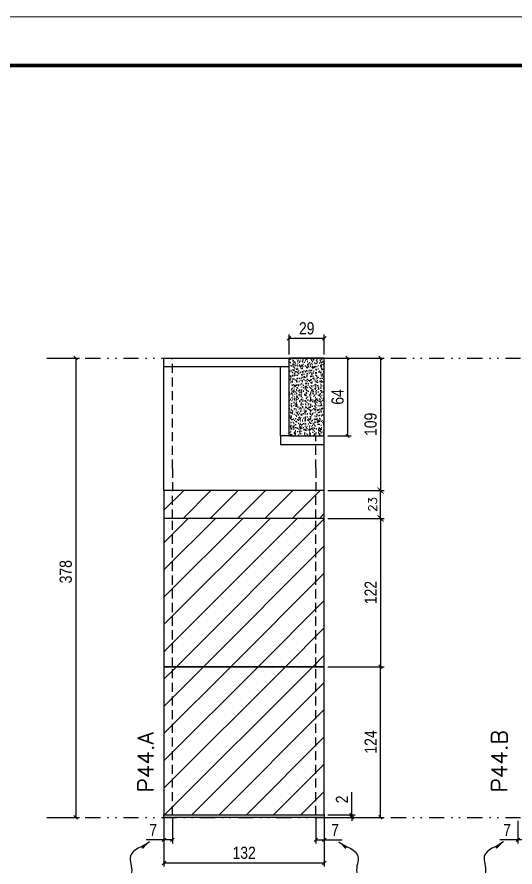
# Model space of a CAD drawing. Extents: x 2949 to 9203, y -16089 to 12527.
# Drawn here: x 8127 to 8537, y 8381 to 9081 of the extents above; entities that cross this region are included whole.
import ezdxf

# ---------------------------------------------------------------- set-up
doc = ezdxf.new("R2010")
doc.units = 0
for name, pattern in [('DASHED', [0.75, 0.5, -0.25]), ('DIVIDE2', [0.625, 0.25, -0.125, 0, -0.125, 0, -0.125]), ('HIDDEN', [0.375, 0.25, -0.125])]:
    doc.linetypes.add(name, pattern=pattern)
for name, color, linetype in [('COTA', 241, 'Continuous'), ('cotas', 4, 'Continuous'), ('Nível', 160, 'Continuous'), ('Painéis', 200, 'Continuous'), ('SARR_2.2x7', 40, 'Continuous'), ('Sarrafo de Pressão', 42, 'HIDDEN')]:
    doc.layers.add(name, color=color, linetype=linetype)
for name, color, linetype, lineweight in [('Folhas', 255, 'Continuous', 9), ('Hachura', 251, 'Continuous', 9), ('SARRAFO DE PRESSAO', 251, 'DASHED', 9), ('Texto Seção', 7, 'Continuous', 15)]:
    doc.layers.add(name, color=color, linetype=linetype, lineweight=lineweight)
doc.styles.add('COTA TECNICA', font='techl___.ttf', dxfattribs={"height": 10})
doc.styles.add('COTA TECNICA-50', font='techl___.ttf', dxfattribs={"height": 10})
doc.styles.add('REGUA-120', font='ROMANS.shx', dxfattribs={"height": 15})
doc.styles.add('ROMANS', font='romans.shx')
doc.styles.get("Standard").update_dxf_attribs({"font": 'arial.ttf'})
doc.dimstyles.new('COTA PAINEL-50', dxfattribs={"dimtxt": 10, "dimasz": 3, "dimexe": 3, "dimexo": 3, "dimgap": 3, "dimtad": 1, "dimdec": 1, "dimzin": 12, "dimdsep": 46, "dimtxsty": 'COTA TECNICA-50', "dimblk1": 'OBLIQUE', "dimblk2": 'OBLIQUE', "dimsah": 1, "dimcen": 0.9, "dimclrd": 4, "dimclre": 4, "dimclrt": 240, "dimadec": 1, "dimazin": 3, "dimtfac": 1, "dimtdec": 1, "dimtmove": 0, "dimatfit": 3, "dimfxl": 1, "dimtolj": 1, "dimtzin": 12, "dimarcsym": 0})
doc.dimstyles.new('Cota Paínel', dxfattribs={"dimtxt": 7, "dimasz": 5, "dimexe": 3, "dimexo": 3, "dimgap": 3, "dimtad": 1, "dimdec": 1, "dimzin": 12, "dimdsep": 46, "dimtxsty": 'ROMANS', "dimblk": 'ARCHTICK', "dimcen": 0, "dimclrd": 4, "dimclre": 4, "dimclrt": 1, "dimadec": 1, "dimazin": 3, "dimtfac": 1, "dimtdec": 1, "dimtmove": 0, "dimatfit": 3, "dimldrblk": 'OBLIQUE', "dimfxl": 1, "dimtolj": 1, "dimtzin": 12, "dimarcsym": 0})
doc.dimstyles.new('PAINEL', dxfattribs={"dimtxt": 10, "dimasz": 3, "dimexe": 3, "dimexo": 3, "dimgap": 3, "dimtad": 1, "dimdec": 1, "dimzin": 12, "dimdsep": 46, "dimtxsty": 'COTA TECNICA', "dimblk1": 'OBLIQUE', "dimblk2": 'OBLIQUE', "dimsah": 1, "dimcen": 0.9, "dimclrd": 4, "dimclre": 4, "dimclrt": 240, "dimadec": 1, "dimazin": 3, "dimtfac": 1, "dimtdec": 1, "dimtmove": 0, "dimatfit": 3, "dimfxl": 1, "dimtolj": 1, "dimtzin": 12, "dimarcsym": 0})
doc.dimstyles.get("Standard").update_dxf_attribs({"dimtxt": 0.18, "dimasz": 0.18, "dimexe": 0.18, "dimexo": 0.0625, "dimgap": 0.09, "dimtad": 0, "dimtih": 1, "dimtoh": 1, "dimdec": 4, "dimzin": 0, "dimdsep": 46, "dimtxsty": 'Standard', "dimcen": 0.09, "dimadec": 0, "dimazin": 0, "dimtfac": 1, "dimtdec": 4, "dimtofl": 0, "dimtmove": 0, "dimatfit": 3, "dimfxl": 1, "dimtolj": 1, "dimtzin": 0, "dimarcsym": 0})
pattern_1 = [(45, (-126071.967, -22713.47), (-11.2253202, 11.2253202), [])]

# ---------------------------------------------------------------- blocks, each defined once
blk = doc.blocks.new('9999999999')
at = {"layer": 'Folhas'}
blk.add_lwpolyline([(98138.98, 34190.21), (99623.98, 34190.21), (99623.98, 35240.21), (98138.98, 35240.21)], close=True, dxfattribs=at)
at = {"layer": 'Folhas', "color": 30, "const_width": 3}
blk.add_lwpolyline([(98213.98, 34230.21), (99583.98, 34230.21), (99583.98, 35200.21), (98213.98, 35200.21)], close=True, dxfattribs=at)
blk = doc.blocks.new('_Oblique')
at = {"color": 0, "linetype": 'ByBlock', "lineweight": -2}
blk.add_line((-0.5, -0.5), (0.5, 0.5), dxfattribs=at)
blk = doc.blocks.new('*D452')
at = {"layer": 'COTA', "color": 4, "lineweight": -2, "transparency": 16777216}
for p, q in [((8539.81, 8419.29), (8539.81, 8400.78)), ((8546.81, 8421.29), (8546.81, 8400.78)), ((8539.81, 8403.78), (8525.08, 8403.78)), ((8546.81, 8403.78), (8539.81, 8403.78))]:
    blk.add_line(p, q, dxfattribs=at)
at = {"layer": 'Defpoints', "color": 0, "transparency": 16777216}
for p in [(8546.81, 8424.29), (8539.81, 8422.29), (8539.81, 8403.78)]:
    blk.add_point(p, dxfattribs=at)
at = {"layer": 'COTA', "color": 4, "lineweight": -2, "transparency": 16777216, "xscale": 3, "yscale": 3, "zscale": 3, "rotation": 180}
blk.add_blockref('_Oblique', (8539.81, 8403.78), dxfattribs=at)
at = {"layer": 'COTA', "color": 4, "lineweight": -2, "transparency": 16777216, "xscale": 3, "yscale": 3, "zscale": 3}
blk.add_blockref('_Oblique', (8546.81, 8403.78), dxfattribs=at)
at = {"layer": 'COTA', "color": 240, "transparency": 16777216, "insert": (8530.95, 8411.86), "char_height": 10, "attachment_point": 5, "style": 'COTA TECNICA-50'}
blk.add_mtext('\\A1;7', dxfattribs=at)
blk = doc.blocks.new('*D478')
at = {"layer": 'cotas', "color": 4, "linetype": 'ByBlock', "lineweight": -2, "transparency": 16777216}
for p, q in [((8155.19, 8800.29), (8178.91, 8800.29)), ((8175.91, 8800.29), (8175.91, 8422.29)), ((8155.19, 8422.29), (8178.91, 8422.29))]:
    blk.add_line(p, q, dxfattribs=at)
at = {"layer": 'Defpoints', "color": 0, "linetype": 'ByBlock', "transparency": 16777216}
for p in [(8152.19, 8800.29), (8152.19, 8422.29), (8175.91, 8422.29)]:
    blk.add_point(p, dxfattribs=at)
at = {"layer": 'cotas', "color": 4, "linetype": 'ByBlock', "lineweight": -2, "transparency": 16777216, "xscale": 3, "yscale": 3, "zscale": 3}
for p, rotation in [((8175.91, 8800.29), 90), ((8175.91, 8422.29), 270)]:
    blk.add_blockref('_Oblique', p, dxfattribs=dict(at, rotation=rotation))
at = {"layer": 'cotas', "color": 240, "linetype": 'ByBlock', "transparency": 16777216, "insert": (8167.67, 8624.45), "char_height": 10, "attachment_point": 5, "rotation": 90, "style": 'COTA TECNICA'}
blk.add_mtext('\\A1;378', dxfattribs=at)
blk = doc.blocks.new('*D459')
at = {"layer": 'COTA', "color": 4, "lineweight": -2, "transparency": 16777216}
for p, q in [((8248.49, 8421.29), (8248.49, 8381.84)), ((8380.49, 8421.29), (8380.49, 8381.84)), ((8248.49, 8384.84), (8380.49, 8384.84))]:
    blk.add_line(p, q, dxfattribs=at)
at = {"layer": 'Defpoints', "color": 0, "transparency": 16777216}
for p in [(8248.49, 8424.29), (8380.49, 8424.29), (8380.49, 8384.84)]:
    blk.add_point(p, dxfattribs=at)
at = {"layer": 'COTA', "color": 4, "lineweight": -2, "transparency": 16777216, "xscale": 3, "yscale": 3, "zscale": 3, "rotation": 180}
blk.add_blockref('_Oblique', (8248.49, 8384.84), dxfattribs=at)
at = {"layer": 'COTA', "color": 4, "lineweight": -2, "transparency": 16777216, "xscale": 3, "yscale": 3, "zscale": 3}
blk.add_blockref('_Oblique', (8380.49, 8384.84), dxfattribs=at)
at = {"layer": 'COTA', "color": 240, "transparency": 16777216, "insert": (8314.49, 8393.06), "char_height": 10, "attachment_point": 5, "style": 'COTA TECNICA'}
blk.add_mtext('\\A1;132', dxfattribs=at)
blk = doc.blocks.new('*D460')
at = {"layer": 'COTA', "color": 4, "lineweight": -2, "transparency": 16777216}
for p, q in [((8248.49, 8419.29), (8248.49, 8400.78)), ((8255.49, 8421.29), (8255.49, 8400.78)), ((8248.49, 8403.78), (8233.75, 8403.78)), ((8255.49, 8403.78), (8248.49, 8403.78))]:
    blk.add_line(p, q, dxfattribs=at)
at = {"layer": 'Defpoints', "color": 0, "transparency": 16777216}
for p in [(8255.49, 8424.29), (8248.49, 8422.29), (8248.49, 8403.78)]:
    blk.add_point(p, dxfattribs=at)
at = {"layer": 'COTA', "color": 4, "lineweight": -2, "transparency": 16777216, "xscale": 3, "yscale": 3, "zscale": 3, "rotation": 180}
blk.add_blockref('_Oblique', (8248.49, 8403.78), dxfattribs=at)
at = {"layer": 'COTA', "color": 4, "lineweight": -2, "transparency": 16777216, "xscale": 3, "yscale": 3, "zscale": 3}
blk.add_blockref('_Oblique', (8255.49, 8403.78), dxfattribs=at)
at = {"layer": 'COTA', "color": 240, "transparency": 16777216, "insert": (8239.62, 8411.86), "char_height": 10, "attachment_point": 5, "style": 'COTA TECNICA-50'}
blk.add_mtext('\\A1;7', dxfattribs=at)
blk = doc.blocks.new('*D461')
at = {"layer": 'COTA', "color": 4, "lineweight": -2, "transparency": 16777216}
for p, q in [((8373.49, 8421.29), (8373.49, 8400.78)), ((8380.49, 8419.29), (8380.49, 8400.78)), ((8373.49, 8403.78), (8380.49, 8403.78)), ((8380.49, 8403.78), (8395.22, 8403.78))]:
    blk.add_line(p, q, dxfattribs=at)
at = {"layer": 'Defpoints', "color": 0, "transparency": 16777216}
for p in [(8373.49, 8424.29), (8380.49, 8422.29), (8380.49, 8403.78)]:
    blk.add_point(p, dxfattribs=at)
at = {"layer": 'COTA', "color": 4, "lineweight": -2, "transparency": 16777216, "xscale": 3, "yscale": 3, "zscale": 3, "rotation": 180}
blk.add_blockref('_Oblique', (8373.49, 8403.78), dxfattribs=at)
at = {"layer": 'COTA', "color": 4, "lineweight": -2, "transparency": 16777216, "xscale": 3, "yscale": 3, "zscale": 3}
blk.add_blockref('_Oblique', (8380.49, 8403.78), dxfattribs=at)
at = {"layer": 'COTA', "color": 240, "transparency": 16777216, "insert": (8389.35, 8411.86), "char_height": 10, "attachment_point": 5, "style": 'COTA TECNICA-50'}
blk.add_mtext('\\A1;7', dxfattribs=at)
blk = doc.blocks.new('*D462')
at = {"layer": 'COTA', "color": 4, "lineweight": -2, "transparency": 16777216}
for p, q in [((8383.49, 8546.29), (8429.72, 8546.29)), ((8426.72, 8422.29), (8426.72, 8546.29)), ((8383.49, 8422.29), (8429.72, 8422.29))]:
    blk.add_line(p, q, dxfattribs=at)
at = {"layer": 'Defpoints', "color": 0, "transparency": 16777216}
for p in [(8380.49, 8546.29), (8426.72, 8546.29), (8380.49, 8422.29)]:
    blk.add_point(p, dxfattribs=at)
at = {"layer": 'COTA', "color": 4, "lineweight": -2, "transparency": 16777216, "xscale": 3, "yscale": 3, "zscale": 3}
for p, rotation in [((8426.72, 8546.29), 90), ((8426.72, 8422.29), 270)]:
    blk.add_blockref('_Oblique', p, dxfattribs=dict(at, rotation=rotation))
at = {"layer": 'COTA', "color": 240, "transparency": 16777216, "insert": (8418.65, 8484.29), "char_height": 10, "attachment_point": 5, "rotation": 90, "style": 'COTA TECNICA-50'}
blk.add_mtext('\\A1;124', dxfattribs=at)
blk = doc.blocks.new('*D463')
at = {"layer": 'COTA', "color": 4, "lineweight": -2, "transparency": 16777216}
for p, q in [((8403.01, 8424.29), (8403.01, 8443.09)), ((8383.49, 8424.29), (8406.01, 8424.29)), ((8403.01, 8422.29), (8403.01, 8424.29)), ((8383.49, 8422.29), (8406.01, 8422.29)), ((8403.01, 8422.29), (8403.01, 8419.29))]:
    blk.add_line(p, q, dxfattribs=at)
at = {"layer": 'Defpoints', "color": 0, "transparency": 16777216}
for p in [(8380.49, 8424.29), (8380.49, 8422.29), (8403.01, 8422.29)]:
    blk.add_point(p, dxfattribs=at)
at = {"layer": 'COTA', "color": 4, "lineweight": -2, "transparency": 16777216, "xscale": 3, "yscale": 3, "zscale": 3}
for p, rotation in [((8403.01, 8424.29), 270), ((8403.01, 8422.29), 90)]:
    blk.add_blockref('_Oblique', p, dxfattribs=dict(at, rotation=rotation))
at = {"layer": 'COTA', "color": 240, "transparency": 16777216, "insert": (8395.01, 8437.04), "char_height": 10, "attachment_point": 5, "rotation": 90, "style": 'COTA TECNICA-50'}
blk.add_mtext('\\A1;2', dxfattribs=at)
blk = doc.blocks.new('*D481')
at = {"layer": 'COTA', "color": 4, "linetype": 'ByBlock', "lineweight": -2, "transparency": 16777216}
for p, q in [((8383.49, 8668.29), (8429.72, 8668.29)), ((8426.72, 8668.29), (8426.72, 8546.29)), ((8383.49, 8546.29), (8429.72, 8546.29))]:
    blk.add_line(p, q, dxfattribs=at)
at = {"layer": 'Defpoints', "color": 0, "linetype": 'ByBlock', "transparency": 16777216}
for p in [(8380.49, 8668.29), (8380.49, 8546.29), (8426.72, 8546.29)]:
    blk.add_point(p, dxfattribs=at)
at = {"layer": 'COTA', "color": 4, "linetype": 'ByBlock', "lineweight": -2, "transparency": 16777216, "xscale": 3, "yscale": 3, "zscale": 3}
for p, rotation in [((8426.72, 8668.29), 90), ((8426.72, 8546.29), 270)]:
    blk.add_blockref('_Oblique', p, dxfattribs=dict(at, rotation=rotation))
at = {"layer": 'COTA', "color": 240, "linetype": 'ByBlock', "transparency": 16777216, "insert": (8418.67, 8607.29), "char_height": 10, "attachment_point": 5, "rotation": 90, "style": 'COTA TECNICA'}
blk.add_mtext('\\A1;122', dxfattribs=at)
blk = doc.blocks.new('_ArchTick')
at = {"color": 0, "linetype": 'ByBlock', "const_width": 0.15}
blk.add_lwpolyline([(-0.5, -0.5), (0.5, 0.5)], dxfattribs=at)
blk = doc.blocks.new('*D467')
at = {"layer": 'COTA', "color": 4, "lineweight": -2, "transparency": 16777216}
for p, q in [((8383.49, 8691.29), (8429.72, 8691.29)), ((8426.72, 8668.29), (8426.72, 8691.29)), ((8383.49, 8668.29), (8429.72, 8668.29))]:
    blk.add_line(p, q, dxfattribs=at)
at = {"layer": 'Defpoints', "color": 0, "transparency": 16777216}
for p in [(8380.49, 8691.29), (8426.72, 8691.29), (8380.49, 8668.29)]:
    blk.add_point(p, dxfattribs=at)
at = {"layer": 'COTA', "color": 4, "lineweight": -2, "transparency": 16777216, "xscale": 5, "yscale": 5, "zscale": 5}
for p, rotation in [((8426.72, 8691.29), 90), ((8426.72, 8668.29), 270)]:
    blk.add_blockref('_ArchTick', p, dxfattribs=dict(at, rotation=rotation))
at = {"layer": 'COTA', "color": 1, "transparency": 16777216, "insert": (8420.22, 8679.79), "char_height": 7, "attachment_point": 5, "rotation": 90, "style": 'ROMANS'}
blk.add_mtext('\\A1;23', dxfattribs=at)
blk = doc.blocks.new('*D2339')
at = {"layer": 'COTA', "color": 4, "lineweight": -2, "transparency": 16777216}
for p, q in [((8354.49, 8800.29), (8429.72, 8800.29)), ((8426.72, 8800.29), (8426.72, 8691.29)), ((8383.49, 8691.29), (8429.72, 8691.29))]:
    blk.add_line(p, q, dxfattribs=at)
at = {"layer": 'Defpoints', "color": 0, "transparency": 16777216}
for p in [(8351.49, 8800.29), (8380.49, 8691.29), (8426.72, 8691.29)]:
    blk.add_point(p, dxfattribs=at)
at = {"layer": 'COTA', "color": 4, "lineweight": -2, "transparency": 16777216, "xscale": 3, "yscale": 3, "zscale": 3}
for p, rotation in [((8426.72, 8800.29), 90), ((8426.72, 8691.29), 270)]:
    blk.add_blockref('_Oblique', p, dxfattribs=dict(at, rotation=rotation))
at = {"layer": 'COTA', "color": 240, "transparency": 16777216, "insert": (8418.59, 8745.79), "char_height": 10, "attachment_point": 5, "rotation": 90, "style": 'COTA TECNICA-50'}
blk.add_mtext('\\A1;109', dxfattribs=at)
blk = doc.blocks.new('*D2340')
at = {"layer": 'COTA', "color": 4, "lineweight": -2, "transparency": 16777216}
for p, q in [((8383.49, 8800.29), (8402.57, 8800.29)), ((8399.57, 8800.29), (8399.57, 8736.29)), ((8383.49, 8736.29), (8402.57, 8736.29))]:
    blk.add_line(p, q, dxfattribs=at)
at = {"layer": 'Defpoints', "color": 0, "transparency": 16777216}
for p in [(8380.49, 8800.29), (8380.49, 8736.29), (8399.57, 8736.29)]:
    blk.add_point(p, dxfattribs=at)
at = {"layer": 'COTA', "color": 4, "lineweight": -2, "transparency": 16777216, "xscale": 3, "yscale": 3, "zscale": 3}
for p, rotation in [((8399.57, 8800.29), 90), ((8399.57, 8736.29), 270)]:
    blk.add_blockref('_Oblique', p, dxfattribs=dict(at, rotation=rotation))
at = {"layer": 'COTA', "color": 240, "transparency": 16777216, "insert": (8391.46, 8768.29), "char_height": 10, "attachment_point": 5, "rotation": 90, "style": 'COTA TECNICA-50'}
blk.add_mtext('\\A1;64', dxfattribs=at)
blk = doc.blocks.new('*D2341')
at = {"layer": 'COTA', "color": 4, "lineweight": -2, "transparency": 16777216}
for p, q in [((8351.49, 8803.29), (8351.49, 8819.6)), ((8351.49, 8816.6), (8380.49, 8816.6)), ((8380.49, 8803.29), (8380.49, 8819.6))]:
    blk.add_line(p, q, dxfattribs=at)
at = {"layer": 'Defpoints', "color": 0, "transparency": 16777216}
for p in [(8380.49, 8816.6), (8351.49, 8800.29), (8380.49, 8800.29)]:
    blk.add_point(p, dxfattribs=at)
at = {"layer": 'COTA', "color": 4, "lineweight": -2, "transparency": 16777216, "xscale": 3, "yscale": 3, "zscale": 3, "rotation": 180}
blk.add_blockref('_Oblique', (8351.49, 8816.6), dxfattribs=at)
at = {"layer": 'COTA', "color": 4, "lineweight": -2, "transparency": 16777216, "xscale": 3, "yscale": 3, "zscale": 3}
blk.add_blockref('_Oblique', (8380.49, 8816.6), dxfattribs=at)
at = {"layer": 'COTA', "color": 240, "transparency": 16777216, "insert": (8365.99, 8824.69), "char_height": 10, "attachment_point": 5, "style": 'COTA TECNICA-50'}
blk.add_mtext('\\A1;29', dxfattribs=at)

msp = doc.modelspace()

# ---------------------------------------------------------------- hatches: boundary and pattern name
at = {"layer": 'COTA', "linetype": 'ByBlock'}
h = msp.add_hatch(dxfattribs=at)
h.set_pattern_fill('AR-CONC', color=256, scale=0.03)
h.set_pattern_definition([(50, (0, 18), (5.46554, -0.4781726), [0.5715, -6.2865]), (355, (0, 18), (-1.0573026, 5.7317054), [0.4572, -5.0292175]), (100.451445, (0.4555, 17.96), (4.4082374, 5.2535326), [0.4857003, -5.3427073]), (46.1842, (0, 19.524), (8.1323712, -1.26127), [0.85725, -9.42975]), (96.63556, (0.678, 19.419), (7.122124, 7.4227837), [0.7285507, -8.014068]), (351.18415, (0, 19.524), (7.122124, 7.422784), [0.685799, -7.543792]), (21, (0.762, 19.143), (4.5484317, -3.067956), [0.5715, -6.2865]), (326, (0.762, 19.143), (1.8540609, 5.525639), [0.4572, -5.0292]), (71.451445, (1.141, 18.8873), (6.4024926, 2.457683), [0.4857003, -5.3426981]), (37.5, (0, 18), (0.0926581, 2.53665117), [0, -4.96824, 0, -5.1054, 0, -5.04825]), (7.5, (0, 18), (2.0045899, 3.00541724), [0, -2.91084, 0, -4.85394, 0, -1.92405]), (327.5, (-1.6993, 18), (4.06771786, -0.17186232), [0, -1.905, 0, -5.9436, 0, -7.8867]), (317.5, (-2.4613, 18), (4.4438754, 0.7627947), [0, -2.4765, 0, -3.94716, 0, -5.6007])])
h.paths.add_polyline_path([(8351.49, 8800.29), (8351.49, 8736.29), (8380.49, 8736.29), (8380.49, 8800.29)])
at = {"layer": 'Hachura', "linetype": 'ByBlock'}
h = msp.add_hatch(dxfattribs=at)
h.set_pattern_fill('ANSI31', color=256, scale=5)
h.paths.add_polyline_path([(8248.49, 8691.29), (8248.49, 8668.29), (8380.49, 8668.29), (8380.49, 8691.29)])
h = msp.add_hatch(dxfattribs=at)
h.set_pattern_fill('ANSI31', color=256, scale=5)
h.set_pattern_definition(pattern_1)
h.paths.add_polyline_path([(8380.49, 8668.29), (8248.49, 8668.29), (8248.49, 8546.29), (8380.49, 8546.29)])
h = msp.add_hatch(dxfattribs=at)
h.set_pattern_fill('ANSI31', color=256, scale=5)
h.set_pattern_definition(pattern_1)
h.paths.add_polyline_path([(8380.49, 8546.29), (8248.49, 8546.29), (8248.49, 8424.29), (8380.49, 8424.29)])

# ---------------------------------------------------------------- linework, layer by layer
at = {"layer": 'COTA', "linetype": 'ByBlock'}
for p, q in [((8380.49, 8800.29), (8351.49, 8800.29)), ((8380.49, 8736.29), (8380.49, 8800.29))]:
    msp.add_line(p, q, dxfattribs=at)
at = {"layer": 'Nível', "color": 4, "linetype": 'DIVIDE2', "ltscale": 50}
for p, q in [((8152.19, 8800.29), (9162.53, 8800.29)), ((8152.19, 8422.29), (9162.53, 8422.29))]:
    msp.add_line(p, q, dxfattribs=at)
at = {"layer": 'Painéis'}
for p, q in [((8248.49, 8691.29), (8248.49, 8800.29)), ((8248.49, 8800.29), (8351.49, 8800.29)), ((8351.49, 8736.29), (8351.49, 8800.29)), ((8351.49, 8736.29), (8380.49, 8736.29)), ((8380.49, 8691.29), (8380.49, 8736.29)), ((8380.49, 8691.29), (8248.49, 8691.29)), ((8248.49, 8691.29), (8248.49, 8546.29)), ((8380.49, 8546.29), (8380.49, 8691.29)), ((8380.49, 8668.29), (8248.49, 8668.29)), ((8248.49, 8546.29), (8380.49, 8546.29))]:
    msp.add_line(p, q, dxfattribs=at)
for points in [[(8248.49, 8424.29), (8380.49, 8424.29), (8380.49, 8546.29), (8248.49, 8546.29)], [(8248.49, 8424.29), (8380.49, 8424.29), (8380.49, 8422.29), (8248.49, 8422.29)]]:
    msp.add_lwpolyline(points, close=True, dxfattribs=at)
at = {"layer": 'SARR_2.2x7'}
for p, q in [((8248.49, 8793.29), (8351.49, 8793.29)), ((8344.49, 8736.29), (8344.49, 8793.29)), ((8351.49, 8736.29), (8344.49, 8736.29)), ((8344.49, 8736.29), (8344.49, 8729.29)), ((8344.49, 8729.29), (8380.49, 8729.29))]:
    msp.add_line(p, q, dxfattribs=at)
at = {"layer": 'Sarrafo de Pressão', "ltscale": 30}
for p, q in [((8255.49, 8709.29), (8255.49, 8800.29)), ((8373.49, 8709.29), (8373.49, 8736.29)), ((8255.49, 8709.29), (8255.49, 8691.29)), ((8373.49, 8709.29), (8373.49, 8691.29)), ((8255.49, 8668.29), (8255.49, 8691.29)), ((8373.49, 8668.29), (8373.49, 8691.29)), ((8255.49, 8546.29), (8255.49, 8668.29)), ((8373.49, 8546.29), (8373.49, 8668.29)), ((8255.49, 8424.29), (8255.49, 8546.29)), ((8373.49, 8424.29), (8373.49, 8546.29))]:
    msp.add_line(p, q, dxfattribs=at)

# ---------------------------------------------------------------- block references
at = {"layer": 'SARRAFO DE PRESSAO', "color": 6, "linetype": 'ByBlock'}
msp.add_blockref('9999999999', (-90421.44, -26159.2), dxfattribs=at)

# ---------------------------------------------------------------- texts
at = {"layer": 'Texto Seção', "char_height": 13, "width": 285.3299, "attachment_point": 7, "rotation": 90, "style": 'REGUA-120'}
for s, insert in [('P44.A', (8239.94, 8442.76)), ('P44.B', (8531.01, 8442.76))]:
    msp.add_mtext(s, dxfattribs=dict(at, insert=insert))

# ---------------------------------------------------------------- dimensions: what is measured, and where the dimension line sits
at = {"layer": 'COTA'}
for base, p1, p2, picture, middle in [((8380.49, 8816.6), (8351.49, 8800.29), (8380.49, 8800.29), '*D2341', (8365.99, 8824.69)), ((8380.49, 8403.78), (8373.49, 8424.29), (8380.49, 8422.29), '*D461', (8389.35, 8411.86))]:
    dim = msp.add_linear_dim(base=base, p1=p1, p2=p2, dimstyle='COTA PAINEL-50', dxfattribs=at)
    dim.commit()
    dim.dimension.update_dxf_attribs({"geometry": picture, "text_midpoint": middle})
for base, p1, p2, angle, dimstyle, picture, middle in [((8426.72, 8691.29), (8351.49, 8800.29), (8380.49, 8691.29), 90, 'COTA PAINEL-50', '*D2339', (8418.59, 8745.79)), ((8399.57, 8736.29), (8380.49, 8800.29), (8380.49, 8736.29), 90, 'COTA PAINEL-50', '*D2340', (8391.46, 8768.29)), ((8426.72, 8691.29), (8380.49, 8668.29), (8380.49, 8691.29), 90, 'Cota Paínel', '*D467', (8420.22, 8679.79)), ((8426.72, 8546.29), (8380.49, 8422.29), (8380.49, 8546.29), 90, 'COTA PAINEL-50', '*D462', (8418.65, 8484.29)), ((8248.49, 8403.78), (8255.49, 8424.29), (8248.49, 8422.29), 180, 'COTA PAINEL-50', '*D460', (8239.62, 8411.86)), ((8539.81, 8403.78), (8546.81, 8424.29), (8539.81, 8422.29), 180, 'COTA PAINEL-50', '*D452', (8530.95, 8411.86))]:
    dim = msp.add_linear_dim(base=base, p1=p1, p2=p2, angle=angle, dimstyle=dimstyle, dxfattribs=at)
    dim.commit()
    dim.dimension.update_dxf_attribs({"geometry": picture, "text_midpoint": middle})
at = {"layer": 'COTA', "linetype": 'ByBlock'}
dim = msp.add_linear_dim(base=(8426.72, 8546.29), p1=(8380.49, 8668.29), p2=(8380.49, 8546.29), angle=90, dimstyle='PAINEL', dxfattribs=at)
dim.commit()
dim.dimension.update_dxf_attribs({"geometry": '*D481', "text_midpoint": (8418.67, 8607.29)})
at = {"layer": 'COTA'}
dim = msp.add_linear_dim(base=(8403.01, 8422.29), p1=(8380.49, 8424.29), p2=(8380.49, 8422.29), angle=90, dimstyle='COTA PAINEL-50', dxfattribs=at)
dim.commit()
dim.dimension.update_dxf_attribs({"geometry": '*D463', "text_midpoint": (8403.01, 8437.04), "dimtype": 160})
dim = msp.add_linear_dim(base=(8380.49, 8384.84), p1=(8248.49, 8424.29), p2=(8380.49, 8424.29), dimstyle='PAINEL', override={"dimarcsym": 2}, dxfattribs=at)
dim.commit()
dim.dimension.update_dxf_attribs({"geometry": '*D459', "text_midpoint": (8314.49, 8393.06)})
at = {"layer": 'cotas', "linetype": 'ByBlock'}
dim = msp.add_linear_dim(base=(8175.91, 8422.29), p1=(8152.19, 8800.29), p2=(8152.19, 8422.29), angle=90, dimstyle='PAINEL', dxfattribs=at)
dim.commit()
dim.dimension.update_dxf_attribs({"geometry": '*D478', "text_midpoint": (8175.91, 8624.45), "dimtype": 160})

# ---------------------------------------------------------------- leaders
at = {"layer": 'COTA', "path_type": 1}
for points in [[(8236.66, 8402.11), (8220.87, 8390.28), (8221.8, 8377.27), (8216.24, 8367.49)], [(8392.31, 8402.11), (8408.1, 8390.28), (8407.17, 8377.27), (8412.73, 8367.49)], [(8527.99, 8402.11), (8512.2, 8390.28), (8513.13, 8377.27), (8507.57, 8367.49)]]:
    msp.add_leader(points, dimstyle='Standard', override={"dimasz": 8}, dxfattribs=at)

doc.saveas('drawing.dxf')
